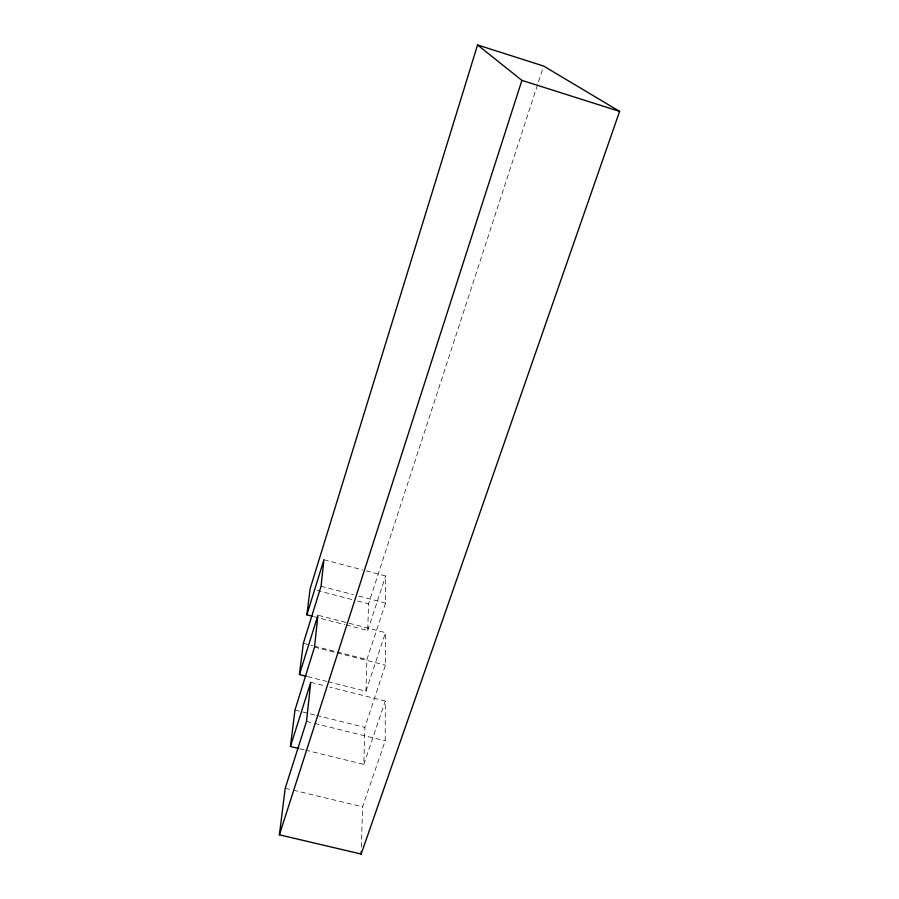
<?xml version="1.0" encoding="UTF-8"?>
<svg xmlns="http://www.w3.org/2000/svg" width="899" height="899" viewBox="0 0 899 899"><rect width="100%" height="100%" fill="white"/><g stroke="black" fill="none" stroke-linecap="round" stroke-linejoin="round"><path stroke-width="0.67" stroke-dasharray="4.5 3.37" d="M361.364 847.105L362.555 806.808L385.21 740.843L385.311 701.04L329.708 687.083M305.379 750.114L363.803 764.375L364.893 727.392L385.401 665.159L385.48 632.649L319.302 615.579M327.933 681.712L365.96 691.275L366.893 659.551L385.559 603.049L385.626 575.989L364.162 570.337M346.104 624.951L367.747 630.525L368.534 603.847L542.771 68.74M367.747 630.525L385.626 575.989M365.96 691.275L385.48 632.649M363.803 764.375L385.311 701.04M285.208 788.266L291.995 789.884M293.344 790.21L362.555 806.808M299.94 748.788L304.019 749.788M306.514 721.414L313.302 723.088M314.661 723.425L385.21 740.843M294.973 710.064L315.144 715.065M316.493 715.402L364.893 727.392M307.57 676.587L326.573 681.363M310.728 682.319L324.281 685.723M303.311 643.369L312.785 645.774M314.133 646.123L335.776 651.629M337.136 651.977L366.893 659.551M314.515 647.111L335.911 652.562M337.249 652.899L385.401 665.159M313.639 616.59L344.755 624.603M321.067 586.227L353.307 594.644M358.69 596.037L385.559 603.049M316.942 590.418L352.239 599.599M357.667 601.015L368.534 603.847M323.921 559.729L362.825 569.988"/><path stroke-width="1.35" d="M298.58 748.462L290.433 746.473L310.728 682.319L306.514 721.414L285.208 788.266L279.387 834.823L361.162 854.05L361.241 851.274M290.433 746.473L294.973 710.064L314.515 647.111L317.943 615.231L299.423 674.542L306.211 676.25M299.423 674.542L303.311 643.369L321.067 586.227L323.921 559.729L306.874 614.849L312.29 616.242M306.874 614.849L310.155 588.654L477.56 44.95L543.648 66.065L619.613 111.397L361.162 854.05M279.387 834.823L521.903 80.382L477.56 44.95M521.903 80.382L619.613 111.397"/></g></svg>
